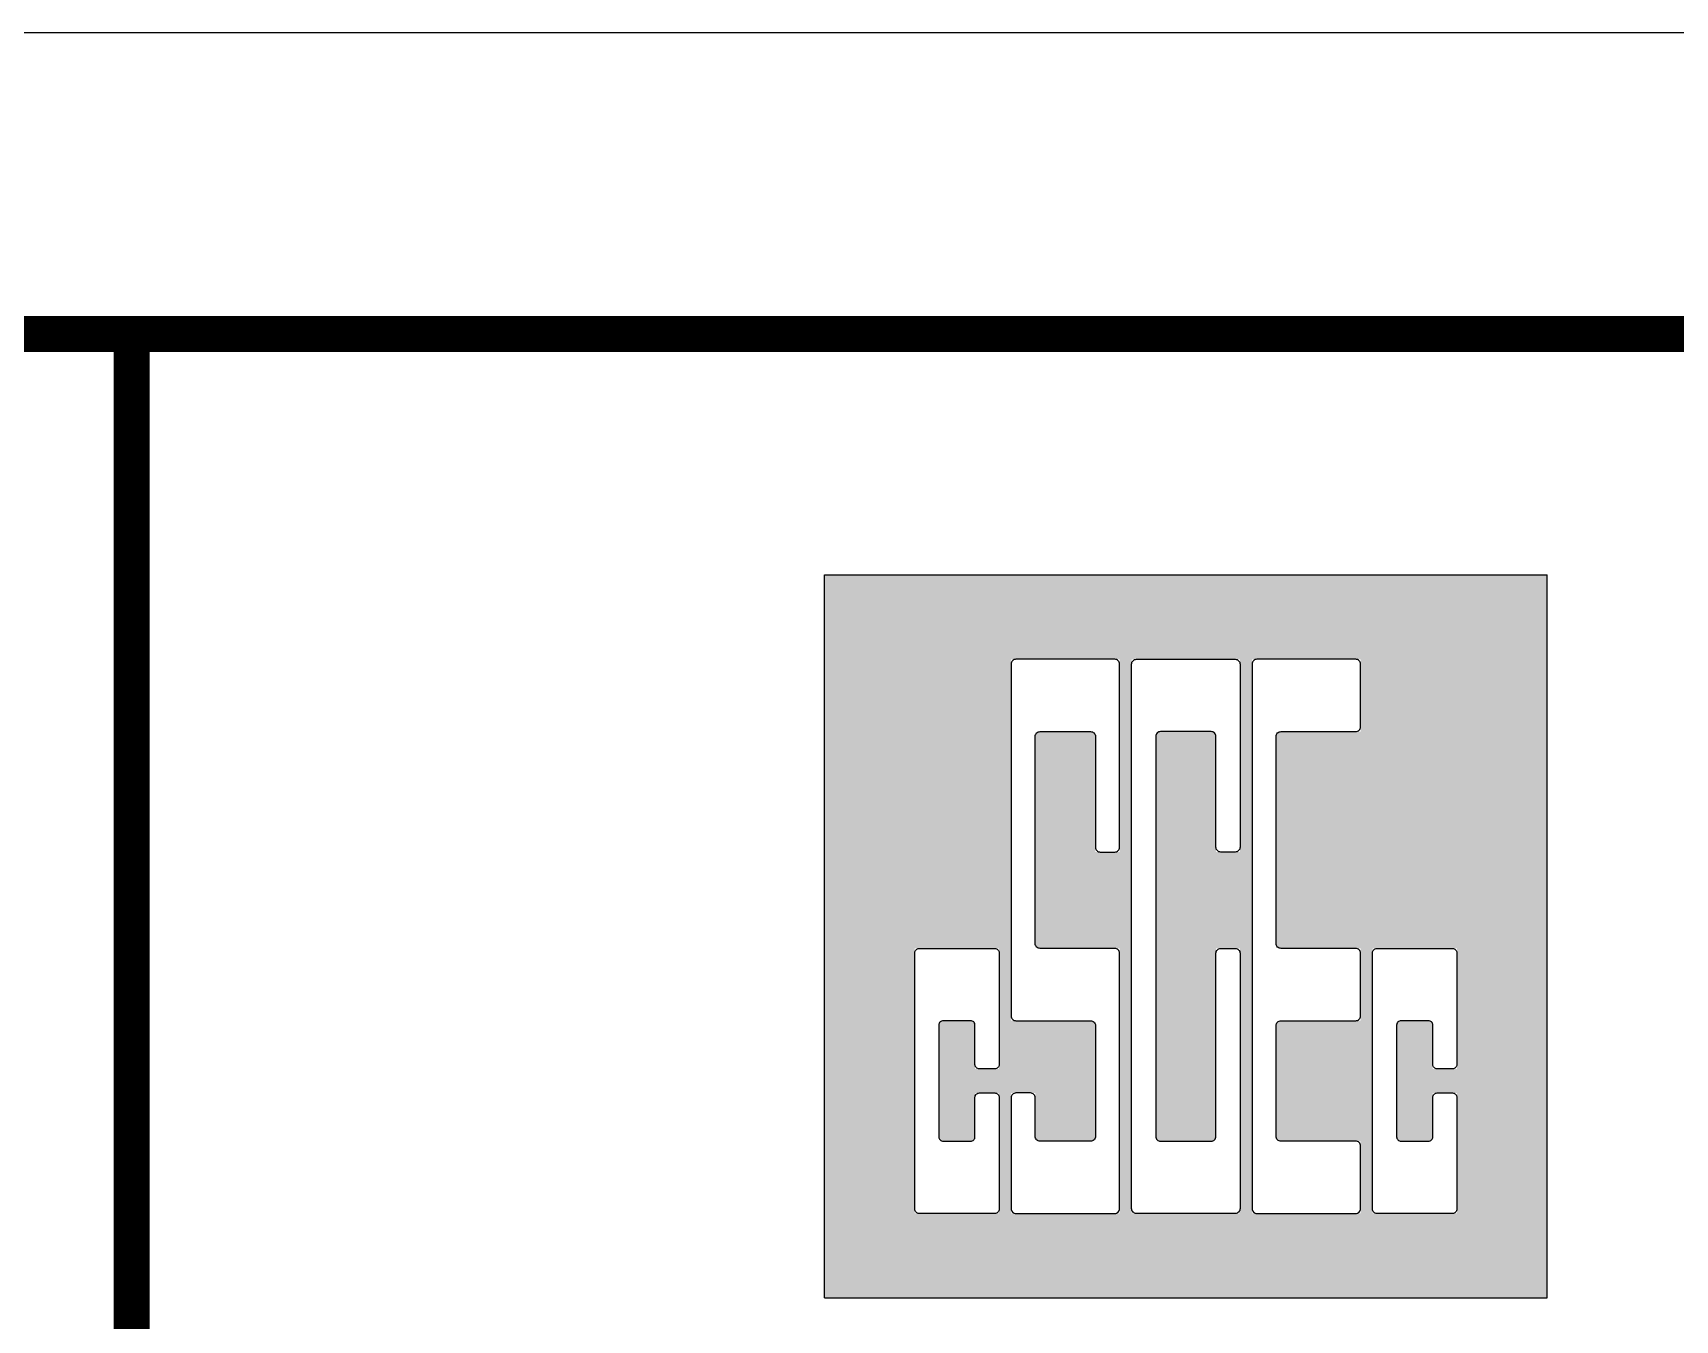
# Model space of a CAD drawing. Extents: x 0 to 1682, y -2 to 594.
# Drawn here: x 1598.7 to 1653.2, y 551.3 to 594 of the extents above; entities that cross this region are included whole.
import ezdxf

# ---------------------------------------------------------------- set-up
doc = ezdxf.new("R2010")
doc.units = 0
doc.header["$LTSCALE"] = 10
doc.header["$MEASUREMENT"] = 0
doc.layers.add('BTTK', color=7, linetype='Continuous')

# ---------------------------------------------------------------- blocks, each defined once
blk = doc.blocks.new('CSCEC')
h = blk.add_hatch(color=256)
h.paths.add_polyline_path([(0, -24), (24, -24), (24, 0), (0, 0)])
h.paths.add_polyline_path([(6.2, -2.8), (9.8, -2.8), (9.8, -9.2), (9, -9.2), (9, -5.36, 0.414214), (8.84, -5.2), (7.16, -5.2, 0.414214), (7, -5.36), (7, -12.24, 0.414214), (7.16, -12.4), (9.8, -12.4), (9.8, -21.2), (6.2, -21.2), (6.2, -17.2), (7, -17.2), (7, -18.64, 0.414214), (7.16, -18.8), (8.84, -18.8, 0.414214), (9, -18.64), (9, -14.96, 0.414214), (8.84, -14.8), (6.2, -14.8)], flags=16)
h.paths.add_polyline_path([(10.2, -2.8), (13.8, -2.8), (13.8, -9.2), (13, -9.2), (13, -5.36, 0.414214), (12.84, -5.2), (11.16, -5.2, 0.414214), (11, -5.36), (11, -18.64, 0.414214), (11.16, -18.8), (12.84, -18.8, 0.414214), (13, -18.64), (13, -12.4), (13.8, -12.4), (13.8, -21.2), (10.2, -21.2)], flags=16)
h.paths.add_polyline_path([(5.8, -12.4), (5.8, -16.4), (5, -16.4), (5, -14.96, 0.414214), (4.84, -14.8), (3.96, -14.8, 0.414214), (3.8, -14.96), (3.8, -18.64, 0.414214), (3.96, -18.8), (4.84, -18.8, 0.414214), (5, -18.64), (5, -17.2), (5.8, -17.2), (5.8, -21.2), (3, -21.2), (3, -12.4)], flags=16)
h.paths.add_polyline_path([(14.2, -2.8), (17.8, -2.8), (17.8, -5.2), (15.16, -5.2, 0.414214), (15, -5.36), (15, -12.24, 0.414214), (15.16, -12.4), (17.8, -12.4), (17.8, -14.8), (15.16, -14.8, 0.414214), (15, -14.96), (15, -18.64, 0.414214), (15.16, -18.8), (17.8, -18.8), (17.8, -21.2), (14.2, -21.2)], flags=16)
h.paths.add_polyline_path([(21, -12.4), (21, -16.4), (20.2, -16.4), (20.2, -14.96, 0.414214), (20.04, -14.8), (19.16, -14.8, 0.414214), (19, -14.96), (19, -18.64, 0.414214), (19.16, -18.8), (20.04, -18.8, 0.414214), (20.2, -18.64), (20.2, -17.2), (21, -17.2), (21, -21.2), (18.2, -21.2), (18.2, -12.4)], flags=16)
for p, q in [((0, -24), (0, 0)), ((0, 0), (24, 0)), ((0, 0), (24, 0)), ((24, -24), (24, 0)), ((0, -24), (24, -24))]:
    blk.add_line(p, q)
for points in [[(8.84, -5.2, -0.414214), (9, -5.36), (9, -9.04, 0.414214), (9.16, -9.2), (9.64, -9.2, 0.414214), (9.8, -9.04), (9.8, -2.96, 0.414214), (9.64, -2.8), (6.36, -2.8, 0.414214), (6.2, -2.96), (6.2, -14.64, 0.414214), (6.36, -14.8), (8.84, -14.8, -0.414214), (9, -14.96), (9, -18.64, -0.414214), (8.84, -18.8), (7.16, -18.8, -0.414214), (7, -18.64), (7, -17.36, 0.414214), (6.84, -17.2), (6.36, -17.2, 0.414214), (6.2, -17.36), (6.2, -21.04, 0.414214), (6.36, -21.2), (9.64, -21.2, 0.414214), (9.8, -21.04), (9.8, -12.56, 0.414214), (9.64, -12.4), (7.16, -12.4, -0.414214), (7, -12.24), (7, -5.36, -0.414214), (7.16, -5.2)], [(12.84, -18.8, 0.414214), (13, -18.64), (13, -12.56, -0.414214), (13.16, -12.4), (13.64, -12.4, -0.414214), (13.8, -12.56), (13.8, -21.04, -0.414214), (13.64, -21.2), (10.36, -21.2, -0.414214), (10.2, -21.04), (10.2, -2.96, -0.414214), (10.36, -2.8), (13.64, -2.8, -0.414214), (13.8, -2.96), (13.8, -9.04, -0.414214), (13.64, -9.2), (13.16, -9.2, -0.414214), (13, -9.04), (13, -5.36, 0.414214), (12.84, -5.2), (11.16, -5.2, 0.414214), (11, -5.36), (11, -18.64, 0.414214), (11.16, -18.8)], [(15.16, -12.4, -0.414214), (15, -12.24), (15, -5.36, -0.414214), (15.16, -5.2), (17.64, -5.2, 0.414214), (17.8, -5.04), (17.8, -2.96, 0.414214), (17.64, -2.8), (14.36, -2.8, 0.414214), (14.2, -2.96), (14.2, -21.04, 0.414214), (14.36, -21.2), (17.64, -21.2, 0.414214), (17.8, -21.04), (17.8, -18.96, 0.414214), (17.64, -18.8), (15.16, -18.8, -0.414214), (15, -18.64), (15, -14.96, -0.414214), (15.16, -14.8), (17.64, -14.8, 0.414214), (17.8, -14.64), (17.8, -12.56, 0.414214), (17.64, -12.4)], [(4.856, -18.8, 0.414214), (5, -18.656), (5, -17.344, -0.414214), (5.144, -17.2), (5.656, -17.2, -0.414214), (5.8, -17.344), (5.8, -21.056, -0.414214), (5.656, -21.2), (3.144, -21.2, -0.414214), (3, -21.056), (3, -12.544, -0.414214), (3.144, -12.4), (5.656, -12.4, -0.414214), (5.8, -12.544), (5.8, -16.256, -0.414214), (5.656, -16.4), (5.144, -16.4, -0.414214), (5, -16.256), (5, -14.944, 0.414214), (4.856, -14.8), (3.944, -14.8, 0.414214), (3.8, -14.944), (3.8, -18.656, 0.414214), (3.944, -18.8)], [(20.056, -18.8, 0.414214), (20.2, -18.656), (20.2, -17.344, -0.414214), (20.344, -17.2), (20.856, -17.2, -0.414214), (21, -17.344), (21, -21.056, -0.414214), (20.856, -21.2), (18.344, -21.2, -0.414214), (18.2, -21.056), (18.2, -12.544, -0.414214), (18.344, -12.4), (20.856, -12.4, -0.414214), (21, -12.544), (21, -16.256, -0.414214), (20.856, -16.4), (20.344, -16.4, -0.414214), (20.2, -16.256), (20.2, -14.944, 0.414214), (20.056, -14.8), (19.144, -14.8, 0.414214), (19, -14.944), (19, -18.656, 0.414214), (19.144, -18.8)]]:
    blk.add_lwpolyline(points, format="xyb", close=True)

msp = doc.modelspace()

# ---------------------------------------------------------------- linework, layer by layer
at = {"layer": 'BTTK'}
msp.add_lwpolyline([(0, 0), (1682, 0), (1682, 594), (0, 594)], close=True, dxfattribs=at)
at = {"layer": 'BTTK', "const_width": 1.2}
msp.add_lwpolyline([(25, 10), (1672, 10), (1672, 584), (25, 584)], close=True, dxfattribs=at)
msp.add_lwpolyline([(1602, 584), (1602, 10)], dxfattribs=at)
at = {"layer": 'BTTK'}
msp.add_lwpolyline([(1602, 10), (1672, 10), (1672, 584), (1602, 584)], dxfattribs=at)

# ---------------------------------------------------------------- block references
msp.add_blockref('CSCEC', (1625, 576), dxfattribs=at)

doc.saveas('drawing.dxf')
